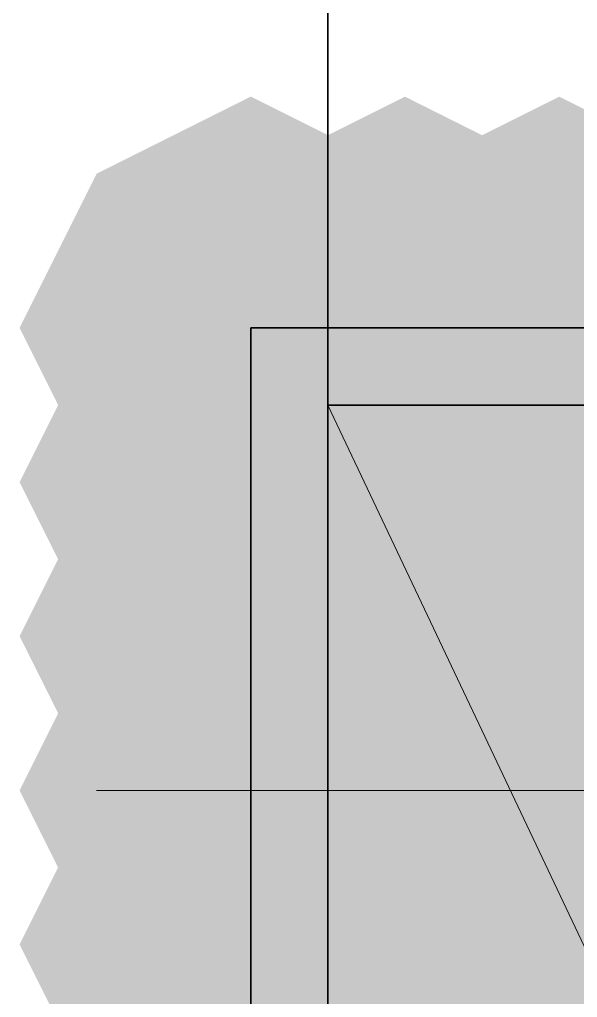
# Model space of a CAD drawing. Header units: millimetres. Extents: x 2315 to 4619, y 1334 to 1897.
# Drawn here: x 3799.255 to 3799.697, y 1526.506 to 1527.281 of the extents above; entities that cross this region are included whole.
import ezdxf

# ---------------------------------------------------------------- set-up
doc = ezdxf.new("R2010")
doc.units = ezdxf.units.MM
doc.layers.add('PDF_中心线层', color=1, linetype='Continuous')
doc.layers.add('PDF_粗实线层', color=7, linetype='Continuous')

msp = doc.modelspace()

# ---------------------------------------------------------------- hatches: boundary and pattern name
at = {"layer": 'PDF_粗实线层', "transparency": 33554559}
for points in [[(3799.43866, 1527.22006), (3799.3165, 1527.15898), (3799.25542, 1527.03681), (3799.3165, 1526.91465), (3799.43866, 1526.85357), (3799.56082, 1526.91465), (3799.6219, 1527.03681), (3799.56082, 1527.15898)], [(3799.56082, 1527.22006), (3799.43866, 1527.15898), (3799.37758, 1527.03681), (3799.43866, 1526.91465), (3799.56082, 1526.85357), (3799.68298, 1526.91465), (3799.74406, 1527.03681), (3799.68298, 1527.15898)], [(3799.68298, 1527.22006), (3799.56082, 1527.15898), (3799.49974, 1527.03681), (3799.56082, 1526.91465), (3799.68298, 1526.85357), (3799.80515, 1526.91465), (3799.86623, 1527.03681), (3799.80515, 1527.15898)], [(3799.80515, 1527.22006), (3799.68298, 1527.15898), (3799.6219, 1527.03681), (3799.68298, 1526.91465), (3799.80515, 1526.85357), (3799.92731, 1526.91465), (3799.98839, 1527.03681), (3799.92731, 1527.15898)], [(3799.49974, 1527.15898), (3799.37758, 1527.0979), (3799.3165, 1526.97573), (3799.37758, 1526.85357), (3799.49974, 1526.79249), (3799.6219, 1526.85357), (3799.68298, 1526.97573), (3799.6219, 1527.0979)], [(3799.43866, 1527.0979), (3799.3165, 1527.03681), (3799.25542, 1526.91465), (3799.3165, 1526.79249), (3799.43866, 1526.73141), (3799.56082, 1526.79249), (3799.6219, 1526.91465), (3799.56082, 1527.03681)], [(3799.43866, 1526.97573), (3799.3165, 1526.91465), (3799.25542, 1526.79249), (3799.3165, 1526.67033), (3799.43866, 1526.60925), (3799.56082, 1526.67033), (3799.6219, 1526.79249), (3799.56082, 1526.91465)], [(3799.43866, 1526.85357), (3799.3165, 1526.79249), (3799.25542, 1526.67033), (3799.3165, 1526.54817), (3799.43866, 1526.48708), (3799.56082, 1526.54817), (3799.6219, 1526.67033), (3799.56082, 1526.79249)], [(3799.43866, 1526.73141), (3799.3165, 1526.67033), (3799.25542, 1526.54817), (3799.3165, 1526.426), (3799.43866, 1526.36492), (3799.56082, 1526.426), (3799.6219, 1526.54817), (3799.56082, 1526.67033)], [(3799.43866, 1526.60925), (3799.3165, 1526.54817), (3799.25542, 1526.426), (3799.3165, 1526.30384), (3799.43866, 1526.24276), (3799.56082, 1526.30384), (3799.6219, 1526.426), (3799.56082, 1526.54817)]]:
    msp.add_hatch(color=256, dxfattribs=at).paths.add_polyline_path(points)
at = {"layer": 'PDF_粗实线层', "true_color": 0xffffff, "transparency": 33554559}
h = msp.add_hatch(color=7, dxfattribs=at)
h.paths.add_polyline_path([(3800.04947, 1525.02114), (3800.04947, 1525.81519), (3799.80515, 1525.02114)])
h.paths.add_polyline_path([(3799.74406, 1525.02114), (3800.04947, 1525.81519), (3800.04947, 1526.97573), (3799.49974, 1526.97573), (3799.49974, 1525.02114)])

# ---------------------------------------------------------------- linework, layer by layer
at = {"layer": 'PDF_中心线层', "lineweight": 18}
msp.add_lwpolyline([(3799.3165, 1526.67033), (3800.17163, 1526.67033)], dxfattribs=at)
at = {"layer": 'PDF_粗实线层', "lineweight": 35}
for points in [[(3799.49974, 1527.03681), (3799.49974, 1528.3806)], [(3799.49974, 1526.97573), (3800.04947, 1526.97573)], [(3799.49974, 1526.97573), (3799.49974, 1524.96006), (3799.49974, 1526.97573)]]:
    msp.add_lwpolyline(points, dxfattribs=at)
for points in [[(3799.43866, 1527.03681), (3799.43866, 1526.30384), (3800.11055, 1526.30384), (3800.11055, 1527.03681)], [(3799.49974, 1527.03681), (3799.49974, 1526.30384), (3800.04947, 1526.30384), (3800.04947, 1527.03681)], [(3799.74406, 1526.97573), (3800.04947, 1526.97573), (3800.04947, 1525.81519), (3800.04947, 1524.96006), (3800.04947, 1525.02114), (3799.80515, 1525.02114), (3799.74406, 1525.02114), (3799.49974, 1525.02114), (3799.49974, 1524.96006), (3799.49974, 1525.81519), (3799.49974, 1526.97573)]]:
    msp.add_lwpolyline(points, close=True, dxfattribs=at)
at = {"layer": 'PDF_粗实线层', "color": 1, "lineweight": 35}
msp.add_lwpolyline([(3799.43866, 1527.03681), (3799.43866, 1526.30384), (3800.04947, 1526.30384), (3800.04947, 1527.03681)], close=True, dxfattribs=at)
at = {"layer": 'PDF_粗实线层', "color": 7, "lineweight": 0, "true_color": 0xffffff}
msp.add_lwpolyline([(3800.04947, 1525.81519), (3800.04947, 1526.97573), (3800.04947, 1525.81519), (3799.49974, 1526.97573), (3799.49974, 1525.81519), (3799.49974, 1524.96006), (3799.49974, 1525.02114)], dxfattribs=at)

doc.saveas('drawing.dxf')
